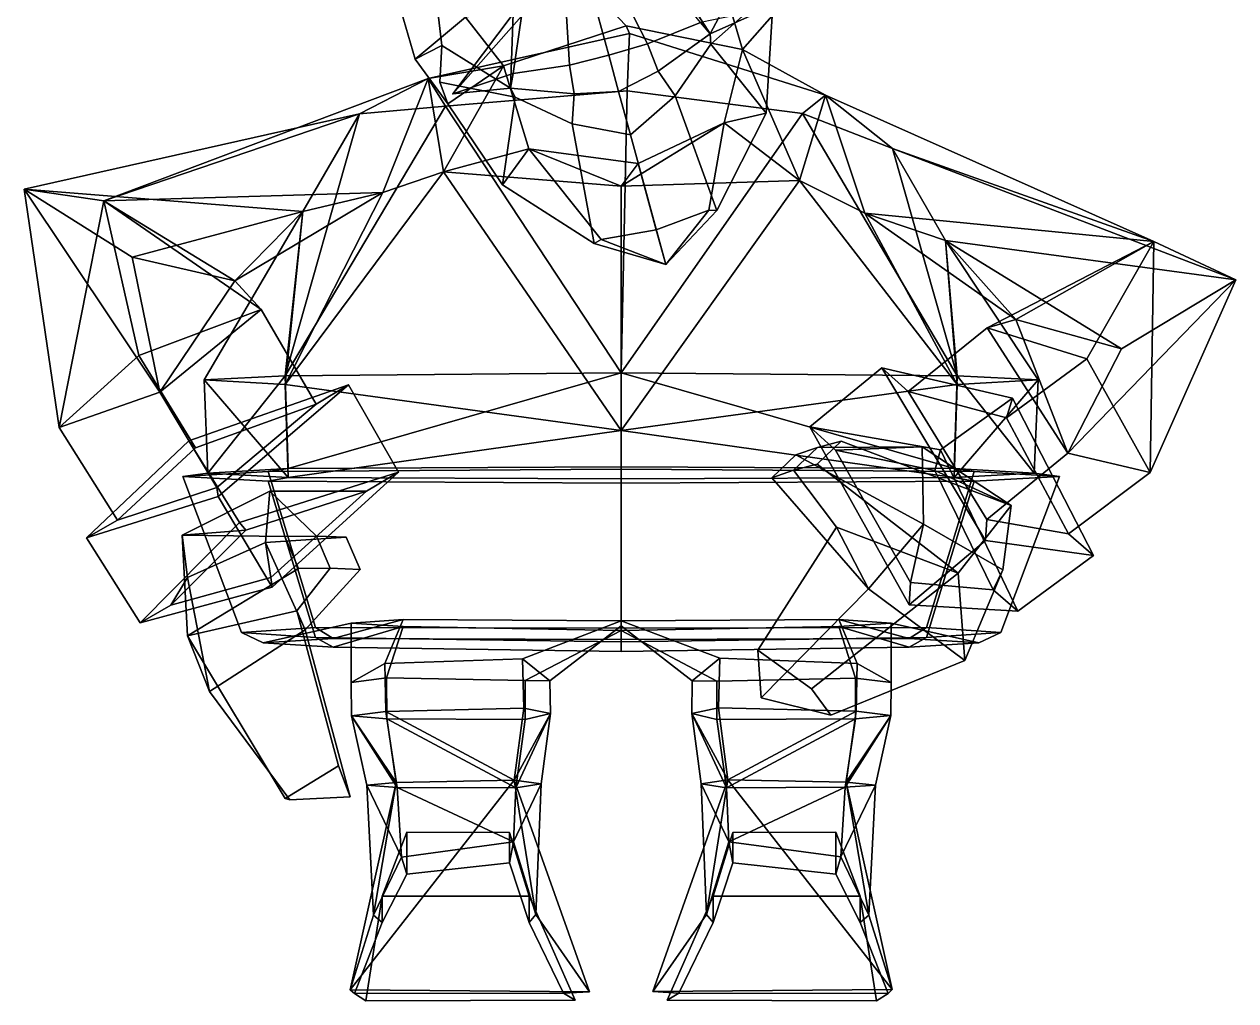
# Model space of a CAD drawing. Extents: x -194 to 195, y -153 to 321.
# Drawn here: x -193.6 to 195.5, y -153 to 160.7 of the extents above; entities that cross this region are included whole.
import ezdxf

# ---------------------------------------------------------------- set-up
doc = ezdxf.new("R2010")
doc.units = 0

msp = doc.modelspace()

# ---------------------------------------------------------------- linework, layer by layer
msp.add_point((-55.967815, 138.32309, 88.945946))
for points in [[(38.781731, 180.585327, 70.57756), (34.366459, 190.711853, 70.398857), (13.825285, 177.766602, 91.059219), (26.66935, 157.602814, 97.368568)], [(37.053749, 152.570618, 26.611164), (-0.302464, 160.147766, 4.366462), (-11.691592, 172.162323, -4.063846), (27.634327, 184.531586, 6.550446)], [(46.61166, 163.414001, 42.563702), (37.053749, 152.570618, 26.611164), (27.634327, 184.531586, 6.550446), (48.363419, 181.10376, 38.45459)], [(-68.014542, 149.484558, 38.45459), (-74.086922, 170.17038, 37.091904), (-57.35117, 180.081299, 3.6396), (-51.870014, 162.930725, 6.550448)], [(38.781731, 180.585327, 70.57756), (26.66935, 157.602814, 97.368568), (26.854784, 154.314667, 88.357384), (45.32645, 170.697266, 73.747841)], [(-2.200092, 171.668701, 105.176552), (6.598056, 154.393341, 116.121025), (23.599962, 161.283417, 107.453453), (11.91435, 175.775269, 105.059441)], [(44.400238, 165.592468, 88.945946), (26.66935, 157.602814, 97.368568), (13.825285, 177.766602, 91.059219)], [(-39.743732, 147.29422, 26.021046), (-51.870014, 162.930725, 6.550448), (-11.691592, 172.162323, -4.063846), (-0.302464, 160.147766, 4.366462)], [(6.598056, 154.393341, 116.121025), (-2.200092, 171.668701, 105.176552), (-10.543481, 167.936523, 107.925117), (-5.88511, 150.790894, 116.804733)], [(-59.487854, 153.886047, 70.57756), (-60.803986, 164.854614, 70.398857), (-74.086922, 170.17038, 37.091904), (-68.014542, 149.484558, 38.45459)], [(-18.474976, 147.581177, 116.121025), (-5.88511, 150.790894, 116.804733), (-10.543481, 167.936523, 107.925117), (-19.628357, 166.933533, 105.176552)], [(26.854784, 154.314667, 88.357384), (44.659401, 132.161316, 58.558132), (46.61166, 163.414001, 42.563702), (45.32645, 170.697266, 73.747841)], [(-59.487854, 153.886047, 70.57756), (-37.410843, 140.192627, 97.368568), (-36.536213, 164.083679, 91.059219), (-60.803986, 164.854614, 70.398857)], [(-33.880325, 163.33313, 105.059441), (-36.536213, 164.083679, 91.059219), (-55.967815, 138.32309, 88.945946)], [(-55.967815, 138.32309, 88.945946), (-36.536213, 164.083679, 91.059219), (-37.410843, 140.192627, 97.368568)], [(-19.628357, 166.933533, 105.176552), (-33.880325, 163.33313, 105.059441), (-36.625957, 144.92041, 107.453453), (-18.474976, 147.581177, 116.121025)], [(26.66935, 157.602814, 97.368568), (44.400238, 165.592468, 88.945946), (23.599962, 161.283417, 107.453453)], [(44.659401, 132.161316, 58.558132), (31.220467, 128.98291, 53.390259), (37.053749, 152.570618, 26.611164), (46.61166, 163.414001, 42.563702)], [(-57.551998, 135.113342, 42.563702), (-68.014542, 149.484558, 38.45459), (-51.870014, 162.930725, 6.550448), (-39.743732, 147.29422, 26.021046)], [(0.775942, 157.764679, 0.016752), (-63.903481, 143.310791, -0.056639), (-39.743732, 147.29422, 26.021046), (-0.302464, 160.147766, 4.366462)], [(-36.625957, 144.92041, 107.453453), (-33.880325, 163.33313, 105.059441), (-55.967815, 138.32309, 88.945946)], [(-0.302464, 160.147766, 4.366462), (37.053749, 152.570618, 26.611164), (63.66922, 137.891846, -0.388063), (0.775942, 157.764679, 0.016752)], [(6.598056, 154.393341, 116.121025), (10.002751, 145.682251, 106.215393), (26.66935, 157.602814, 97.368568), (23.599962, 161.283417, 107.453453)], [(0.775942, 157.764679, 0.016752), (-0.016153, 139.271912, -50.442944), (-58.338932, 134.391907, -42.120823), (-63.903481, 143.310791, -0.056639)], [(0.775942, 157.764679, 0.016752), (63.66922, 137.891846, -0.388063), (56.352325, 132.043488, -41.779495), (-0.016153, 139.271912, -50.442944)], [(15.473142, 137.685242, 108.263252), (26.854784, 154.314667, 88.357384), (26.66935, 157.602814, 97.368568), (10.002751, 145.682251, 106.215393)], [(-57.551998, 135.113342, 42.563702), (-60.129082, 142.045654, 73.747841), (-59.487854, 153.886047, 70.57756), (-68.014542, 149.484558, 38.45459)], [(-59.487854, 153.886047, 70.57756), (-60.129082, 142.045654, 73.747841), (-35.906864, 137.262695, 88.357384), (-37.410843, 140.192627, 97.368568)], [(-5.88511, 150.790894, 116.804733), (-2.722489, 139.150513, 111.686768), (10.002751, 145.682251, 106.215393), (6.598056, 154.393341, 116.121025)], [(28.768162, 100.899643, 90.310051), (44.659401, 132.161316, 58.558132), (26.854784, 154.314667, 88.357384), (15.473142, 137.685242, 108.263252)], [(55.413094, 110.538635, 55.646755), (37.053749, 152.570618, 26.611164), (31.220467, 128.98291, 53.390259)], [(63.66922, 137.891846, -0.388063), (37.053749, 152.570618, 26.611164), (55.413094, 110.538635, 55.646755)], [(-5.88511, 150.790894, 116.804733), (-18.474976, 147.581177, 116.121025), (-17.003454, 138.344788, 106.215401), (-2.722489, 139.150513, 111.686768)], [(-63.903481, 143.310791, -0.056639), (-58.926655, 113.320984, 55.586124), (-39.743732, 147.29422, 26.021046)], [(-58.926655, 113.320984, 55.586124), (-31.593084, 120.662354, 53.390259), (-39.743732, 147.29422, 26.021046)], [(-40.053253, 109.145416, 58.558132), (-57.551998, 135.113342, 42.563702), (-39.743732, 147.29422, 26.021046), (-31.593084, 120.662354, 53.390259)], [(-37.410843, 140.192627, 97.368568), (-36.625957, 144.92041, 107.453453), (-55.967815, 138.32309, 88.945946)], [(-18.474976, 147.581177, 116.121025), (-36.625957, 144.92041, 107.453453), (-37.410843, 140.192627, 97.368568), (-17.003454, 138.344788, 106.215401)], [(1.087167, 125.128662, 114.629463), (15.473142, 137.685242, 108.263252), (10.002751, 145.682251, 106.215393), (-2.722489, 139.150513, 111.686768)], [(-78.469681, 106.608185, 26.067293), (-63.903481, 143.310791, -0.056639), (-168.025497, 103.994141, 14.429974)], [(-85.948837, 131.961792, -32.927528), (-168.025497, 103.994141, 14.429974), (-63.903481, 143.310791, -0.056639)], [(-85.948837, 131.961792, -32.927528), (-63.903481, 143.310791, -0.056639), (-58.338932, 134.391907, -42.120823)], [(-78.469681, 106.608185, 26.067293), (-58.926655, 113.320984, 55.586124), (-63.903481, 143.310791, -0.056639)], [(-35.906864, 137.262695, 88.357384), (-60.129082, 142.045654, 73.747841), (-57.551998, 135.113342, 42.563702), (-40.053253, 109.145416, 58.558132)], [(-17.674997, 128.679077, 108.263252), (-17.003454, 138.344788, 106.215401), (-37.410843, 140.192627, 97.368568), (-35.906864, 137.262695, 88.357384)], [(-1.927172, 48.693878, -103.878754), (-58.338932, 134.391907, -42.120823), (-0.016153, 139.271912, -50.442944)], [(-10.527375, 90.223282, 90.310051), (-17.674997, 128.679077, 108.263252), (-35.906864, 137.262695, 88.357384), (-40.053253, 109.145416, 58.558132)], [(1.087167, 125.128662, 114.629463), (-2.722489, 139.150513, 111.686768), (-17.003454, 138.344788, 106.215401), (-17.674997, 128.679077, 108.263252)], [(-1.927172, 48.693878, -103.878754), (-0.016153, 139.271912, -50.442944), (56.352325, 132.043488, -41.779495)], [(12.402257, 83.482208, 93.551987), (28.768162, 100.899643, 90.310051), (15.473142, 137.685242, 108.263252), (1.087167, 125.128662, 114.629463)], [(76.391525, 100.006134, 29.85121), (63.66922, 137.891846, -0.388063), (55.413094, 110.538635, 55.646755)], [(85.259247, 120.828094, -34.329384), (56.352325, 132.043488, -41.779495), (63.66922, 137.891846, -0.388063)], [(76.391525, 100.006134, 29.85121), (169.182693, 90.86058, 28.953918), (63.66922, 137.891846, -0.388063)], [(85.259247, 120.828094, -34.329384), (63.66922, 137.891846, -0.388063), (169.182693, 90.86058, 28.953918)], [(-109.804375, 47.755951, -68.993019), (-58.338932, 134.391907, -42.120823), (-1.927172, 48.693878, -103.878754)], [(-109.804375, 47.755951, -68.993019), (-85.948837, 131.961792, -32.927528), (-58.338932, 134.391907, -42.120823)], [(-85.948837, 131.961792, -32.927528), (-193.602646, 107.735657, -20.554571), (-168.025497, 103.994141, 14.429974)], [(-104.148941, 100.557831, -13.057947), (-193.602646, 107.735657, -20.554571), (-85.948837, 131.961792, -32.927528)], [(-109.804375, 47.755951, -68.993019), (-104.148941, 100.557831, -13.057947), (-85.948837, 131.961792, -32.927528)], [(12.402257, 83.482208, 93.551987), (1.087167, 125.128662, 114.629463), (-17.674997, 128.679077, 108.263252), (-10.527375, 90.223282, 90.310051)], [(105.950035, 47.755951, -68.993019), (-1.927172, 48.693878, -103.878754), (56.352325, 132.043488, -41.779495)], [(3.589558, 115.918335, 48.460213), (-1.927171, 108.63974, 62.808678), (31.220467, 128.98291, 53.390259)], [(-1.927171, 108.63974, 62.808678), (55.413094, 110.538635, 55.646755), (31.220467, 128.98291, 53.390259)], [(26.252331, 100.933487, 74.403366), (9.367338, 94.652557, 70.107292), (3.589558, 115.918335, 48.460213), (31.220467, 128.98291, 53.390259)], [(28.768162, 100.899643, 90.310051), (26.252331, 100.933487, 74.403366), (31.220467, 128.98291, 53.390259), (44.659401, 132.161316, 58.558132)], [(105.950035, 47.755951, -68.993019), (56.352325, 132.043488, -41.779495), (85.259247, 120.828094, -34.329384)], [(-1.927171, 108.63974, 62.808678), (-31.593084, 120.662354, 53.390259), (-58.926655, 113.320984, 55.586124)], [(-10.527375, 90.223282, 90.310051), (-40.053253, 109.145416, 58.558132), (-31.593084, 120.662354, 53.390259), (-8.374562, 91.525574, 74.403366)], [(-8.374562, 91.525574, 74.403366), (-31.593084, 120.662354, 53.390259), (3.589558, 115.918335, 48.460213), (9.367338, 94.652557, 70.107292)], [(3.589558, 115.918335, 48.460213), (-31.593084, 120.662354, 53.390259), (-1.927171, 108.63974, 62.808678)], [(105.950035, 47.755951, -68.993019), (85.259247, 120.828094, -34.329384), (102.229607, 91.244965, -11.011186)], [(85.259247, 120.828094, -34.329384), (169.182693, 90.86058, 28.953918), (195.461792, 78.564926, -3.033074)], [(102.229607, 91.244965, -11.011186), (85.259247, 120.828094, -34.329384), (195.461792, 78.564926, -3.033074)], [(-1.927171, 30.165344, 118.979767), (-58.926655, 113.320984, 55.586124), (-109.804375, 44.956696, 87.559349)], [(-109.804375, 44.956696, 87.559349), (-58.926655, 113.320984, 55.586124), (-78.469681, 106.608185, 26.067293)], [(-1.927171, 30.165344, 118.979767), (-1.927171, 108.63974, 62.808678), (-58.926655, 113.320984, 55.586124)], [(-1.927171, 30.165344, 118.979767), (55.413094, 110.538635, 55.646755), (-1.927171, 108.63974, 62.808678)], [(-1.927171, 30.165344, 118.979767), (105.950035, 44.956711, 87.559349), (55.413094, 110.538635, 55.646755)], [(105.950035, 44.956711, 87.559349), (76.391525, 100.006134, 29.85121), (55.413094, 110.538635, 55.646755)], [(-158.902695, 85.824524, -38.831673), (-193.602646, 107.735657, -20.554571), (-104.148941, 100.557831, -13.057947)], [(-182.411896, 31.154999, 2.896738), (-168.025497, 103.994141, 14.429974), (-193.602646, 107.735657, -20.554571)], [(-150.052429, 42.484161, -26.92878), (-182.411896, 31.154999, 2.896738), (-193.602646, 107.735657, -20.554571)], [(-150.052429, 42.484161, -26.92878), (-193.602646, 107.735657, -20.554571), (-158.902695, 85.824524, -38.831673)], [(-78.469681, 106.608185, 26.067293), (-168.025497, 103.994141, 14.429974), (-125.985718, 78.253113, -4.570409)], [(-104.148941, 100.557831, -13.057947), (-78.469681, 106.608185, 26.067293), (-125.985718, 78.253113, -4.570409)], [(-109.804375, 44.956696, 87.559349), (-78.469681, 106.608185, 26.067293), (-104.148941, 100.557831, -13.057947)], [(-182.411896, 31.154999, 2.896738), (-156.793839, 54.268463, 30.04896), (-168.025497, 103.994141, 14.429974)], [(-117.490242, 69.050842, -2.508864), (-125.985718, 78.253113, -4.570409), (-168.025497, 103.994141, 14.429974)], [(-117.490242, 69.050842, -2.508864), (-168.025497, 103.994141, 14.429974), (-156.793839, 54.268463, 30.04896)], [(-158.902695, 85.824524, -38.831673), (-104.148941, 100.557831, -13.057947), (-125.985718, 78.253113, -4.570409)], [(-109.804375, 44.956696, 87.559349), (-104.148941, 100.557831, -13.057947), (-135.809021, 46.51265, 0.540683)], [(-135.809021, 46.51265, 0.540683), (-104.148941, 100.557831, -13.057947), (-109.804375, 47.755951, -68.993019)], [(12.402257, 83.482208, 93.551987), (9.367338, 94.652557, 70.107292), (26.252331, 100.933487, 74.403366)], [(12.402257, 83.482208, 93.551987), (26.252331, 100.933487, 74.403366), (28.768162, 100.899643, 90.310051)], [(105.950035, 44.956711, 87.559349), (102.229607, 91.244965, -11.011186), (76.391525, 100.006134, 29.85121)], [(102.229607, 91.244965, -11.011186), (124.789665, 65.866882, 16.80797), (76.391525, 100.006134, 29.85121)], [(76.391525, 100.006134, 29.85121), (124.789665, 65.866882, 16.80797), (169.182693, 90.86058, 28.953918)], [(12.402257, 83.482208, 93.551987), (-8.374562, 91.525574, 74.403366), (9.367338, 94.652557, 70.107292)], [(12.402257, 83.482208, 93.551987), (-10.527375, 90.223282, 90.310051), (-8.374562, 91.525574, 74.403366)], [(105.950035, 44.956711, 87.559349), (131.954681, 46.51265, 0.540684), (102.229607, 91.244965, -11.011186)], [(131.954681, 46.51265, 0.540684), (105.950035, 47.755951, -68.993019), (102.229607, 91.244965, -11.011186)], [(158.778793, 56.402191, -15.252992), (124.789665, 65.866882, 16.80797), (102.229607, 91.244965, -11.011186)], [(158.778793, 56.402191, -15.252992), (102.229607, 91.244965, -11.011186), (195.461792, 78.564926, -3.033074)], [(115.601524, 63.147293, 18.011885), (169.182693, 90.86058, 28.953918), (124.789665, 65.866882, 16.80797)], [(115.601524, 63.147293, 18.011885), (147.677795, 53.247131, 59.199291), (169.182693, 90.86058, 28.953918)], [(167.987976, 16.674255, 45.869572), (169.182693, 90.86058, 28.953918), (147.677795, 53.247131, 59.199291)], [(167.987976, 16.674255, 45.869572), (195.461792, 78.564926, -3.033074), (169.182693, 90.86058, 28.953918)], [(-150.052429, 42.484161, -26.92878), (-158.902695, 85.824524, -38.831673), (-125.985718, 78.253113, -4.570409)], [(-150.052429, 42.484161, -26.92878), (-125.985718, 78.253113, -4.570409), (-117.490242, 69.050842, -2.508864)], [(141.541672, 22.94487, 9.450923), (158.778793, 56.402191, -15.252992), (195.461792, 78.564926, -3.033074)], [(141.541672, 22.94487, 9.450923), (195.461792, 78.564926, -3.033074), (167.987976, 16.674255, 45.869572)], [(-156.793839, 54.268463, 30.04896), (-138.638504, 24.669846, 40.126286), (-99.871407, 38.630432, 5.787706), (-117.490242, 69.050842, -2.508864)], [(-117.490242, 69.050842, -2.508864), (-99.871407, 38.630432, 5.787706), (-131.713013, 11.840271, -21.003876), (-150.052429, 42.484161, -26.92878)], [(115.601524, 63.147293, 18.011885), (141.541672, 22.94487, 9.450923), (115.542358, 1.543045, 22.735703), (90.212212, 42.669037, 33.525772)], [(147.677795, 53.247131, 59.199291), (115.601524, 63.147293, 18.011885), (90.212212, 42.669037, 33.525772), (121.878098, 34.28952, 75.999046)], [(141.541672, 22.94487, 9.450923), (115.601524, 63.147293, 18.011885), (124.789665, 65.866882, 16.80797)], [(141.541672, 22.94487, 9.450923), (124.789665, 65.866882, 16.80797), (158.778793, 56.402191, -15.252992)], [(-163.674454, 1.387527, 11.10017), (-138.638504, 24.669846, 40.126286), (-156.793839, 54.268463, 30.04896), (-182.411896, 31.154999, 2.896738)], [(141.696045, -3.003281, 60.903473), (167.987976, 16.674255, 45.869572), (147.677795, 53.247131, 59.199291), (121.878098, 34.28952, 75.999046)], [(-134.622482, 16.497742, 1.573749), (-135.809021, 46.51265, 0.540683), (-109.804375, 47.755951, -68.993019)], [(-134.622482, 16.497742, 1.573749), (-109.804375, 47.755951, -68.993019), (-108.842026, 17.938446, -78.9991)], [(-108.842026, 17.938446, -78.9991), (-109.804375, 47.755951, -68.993019), (-1.927172, 48.693878, -103.878754)], [(-108.842026, 17.938446, -78.9991), (-1.927172, 48.693878, -103.878754), (-1.922106, 18.464081, -109.586929)], [(104.987679, 17.938446, -78.9991), (-1.922106, 18.464081, -109.586929), (-1.927172, 48.693878, -103.878754)], [(104.987679, 17.938446, -78.9991), (-1.927172, 48.693878, -103.878754), (105.950035, 47.755951, -68.993019)], [(115.10347, -5.136566, 13.30951), (90.571098, -25.81839, 25.060276), (58.653564, 31.414261, 43.581638), (81.791054, 50.34613, 29.316185)], [(81.791054, 50.34613, 29.316185), (58.653564, 31.414261, 43.581638), (100.658607, 23.93338, 102.785767), (123.720413, 40.549347, 87.244637)], [(115.10347, -5.136566, 13.30951), (81.791054, 50.34613, 29.316185), (90.212212, 42.669037, 33.525772), (115.542358, 1.543045, 22.735703)], [(81.791054, 50.34613, 29.316185), (123.720413, 40.549347, 87.244637), (121.878098, 34.28952, 75.999046), (90.212212, 42.669037, 33.525772)], [(130.768143, 16.497757, 1.57375), (104.987679, 17.938446, -78.9991), (105.950035, 47.755951, -68.993019)], [(130.768143, 16.497757, 1.57375), (105.950035, 47.755951, -68.993019), (131.954681, 46.51265, 0.540684)], [(-89.430222, 44.815948, 5.244263), (-140.731064, 26.919891, 52.759621), (-124.508797, 0.579178, 62.375694), (-73.452705, 16.806244, 12.822941)], [(-89.430222, 44.815948, 5.244263), (-99.871407, 38.630432, 5.787706), (-138.638504, 24.669846, 40.126286), (-140.731064, 26.919891, 52.759621)], [(-108.842026, 15.132889, 77.905914), (-135.809021, 46.51265, 0.540683), (-134.622482, 16.497742, 1.573749)], [(-108.842026, 15.132889, 77.905914), (-109.804375, 44.956696, 87.559349), (-135.809021, 46.51265, 0.540683)], [(-131.339767, 8.949539, -32.191692), (-131.713013, 11.840271, -21.003876), (-99.871407, 38.630432, 5.787706), (-89.430222, 44.815948, 5.244263)], [(-131.339767, 8.949539, -32.191692), (-89.430222, 44.815948, 5.244263), (-73.452705, 16.806244, 12.822941), (-114.024185, -20.134796, -27.508966)], [(-108.842026, 15.132889, 77.905914), (-1.927171, 30.165344, 118.979767), (-109.804375, 44.956696, 87.559349)], [(104.987679, 15.132889, 77.905914), (105.950035, 44.956711, 87.559349), (-1.927171, 30.165344, 118.979767)], [(104.987679, 15.132889, 77.905914), (131.954681, 46.51265, 0.540684), (105.950035, 44.956711, 87.559349)], [(104.987679, 15.132889, 77.905914), (130.768143, 16.497757, 1.57375), (131.954681, 46.51265, 0.540684)], [(-150.052429, 42.484161, -26.92878), (-131.713013, 11.840271, -21.003876), (-163.674454, 1.387527, 11.10017), (-182.411896, 31.154999, 2.896738)], [(125.519737, -27.904015, 79.139244), (149.74971, -9.941315, 65.45475), (123.720413, 40.549347, 87.244637), (100.658607, 23.93338, 102.785767)], [(149.74971, -9.941315, 65.45475), (141.696045, -3.003281, 60.903473), (121.878098, 34.28952, 75.999046), (123.720413, 40.549347, 87.244637)], [(90.571098, -25.81839, 25.060276), (91.056068, -18.613327, 35.247425), (66.931709, 23.891647, 47.751041), (58.653564, 31.414261, 43.581638)], [(58.653564, 31.414261, 43.581638), (66.931709, 23.891647, 47.751041), (98.787376, 17.322403, 91.034805), (100.658607, 23.93338, 102.785767)], [(-108.842026, 15.132889, 77.905914), (-1.927171, 14.636017, 108.501472), (-1.927171, 30.165344, 118.979767)], [(104.987679, 15.132889, 77.905914), (-1.927171, 30.165344, 118.979767), (-1.927171, 14.636017, 108.501472)], [(-156.318832, -31.564095, 19.722662), (-124.508797, 0.579178, 62.375694), (-140.731064, 26.919891, 52.759621), (-173.650253, -4.344681, 12.256716)], [(-173.650253, -4.344681, 12.256716), (-140.731064, 26.919891, 52.759621), (-138.638504, 24.669846, 40.126286), (-163.674454, 1.387527, 11.10017)], [(46.46954, 14.982788, 95.971222), (53.446964, 17.482346, 104.077293), (61.155842, 24.73764, 96.601723), (54.130981, 22.341553, 88.512024)], [(53.446964, 17.482346, 104.077293), (61.057262, 19.398376, 112.30542), (68.68927, 26.743912, 104.87188), (61.155842, 24.73764, 96.601723)], [(54.130981, 22.341553, 88.512024), (61.155842, 24.73764, 96.601723), (94.774117, 24.938187, 69.836487), (95.197906, 0.146805, 48.414654)], [(61.057262, 19.398376, 112.30542), (106.336227, -15.634674, 97.040176), (123.317032, 6.073837, 78.291336), (68.68927, 26.743912, 104.87188)], [(61.155842, 24.73764, 96.601723), (68.68927, 26.743912, 104.87188), (123.317032, 6.073837, 78.291336), (94.774117, 24.938187, 69.836487)], [(95.197906, 0.146805, 48.414654), (94.774117, 24.938187, 69.836487), (66.931709, 23.891647, 47.751041), (91.056068, -18.613327, 35.247425)], [(94.774117, 24.938187, 69.836487), (123.317032, 6.073837, 78.291336), (98.787376, 17.322403, 91.034805), (66.931709, 23.891647, 47.751041)], [(125.519737, -27.904015, 79.139244), (100.658607, 23.93338, 102.785767), (98.787376, 17.322403, 91.034805), (117.587906, -21.046432, 74.688622)], [(46.46954, 14.982788, 95.971222), (54.130981, 22.341553, 88.512024), (95.197906, 0.146805, 48.414654), (77.560036, -20.702545, 67.508469)], [(141.541672, 22.94487, 9.450923), (167.987976, 16.674255, 45.869572), (141.696045, -3.003281, 60.903473), (115.542358, 1.543045, 22.735703)], [(-115.290718, 17.05925, -90.831833), (-142.68335, 15.406616, 1.593703), (-134.622482, 16.497742, 1.573749), (-108.842026, 17.938446, -78.9991)], [(-123.833817, -34.749222, 2.510929), (-142.68335, 15.406616, 1.593703), (-115.290718, 17.05925, -90.831833), (-100.014145, -33.096596, -89.914604)], [(-142.68335, 15.406616, 1.593703), (-115.290718, 13.888962, 86.470825), (-108.842026, 15.132889, 77.905914), (-134.622482, 16.497742, 1.573749)], [(-73.452705, 16.806244, 12.822941), (-124.508797, 0.579178, 62.375694), (-122.389503, -1.820984, 49.145447), (-83.715981, 10.73671, 13.395112)], [(-115.290718, 17.05925, -90.831833), (-108.842026, 17.938446, -78.9991), (-1.922106, 18.464081, -109.586929), (-1.927094, 17.71611, -125.406319)], [(-100.014145, -33.096596, -89.914604), (-115.290718, 17.05925, -90.831833), (-1.927094, 17.71611, -125.406319), (-1.927172, -33.333084, -124.473)], [(-114.024185, -20.134796, -27.508966), (-73.452705, 16.806244, 12.822941), (-83.715981, 10.73671, 13.395112), (-114.440857, -17.020355, -15.423736)], [(96.159805, -33.096596, -89.914604), (-1.927172, -33.333084, -124.473), (-1.927094, 17.71611, -125.406319), (111.436371, 17.05925, -90.831833)], [(111.436371, 17.05925, -90.831833), (-1.927094, 17.71611, -125.406319), (-1.922106, 18.464081, -109.586929), (104.987679, 17.938446, -78.9991)], [(46.46954, 14.982788, 95.971222), (77.560036, -20.702545, 67.508469), (67.250114, -0.834167, 99.472916), (53.446964, 17.482346, 104.077293)], [(53.446964, 17.482346, 104.077293), (67.250114, -0.834167, 99.472916), (106.336227, -15.634674, 97.040176), (61.057262, 19.398376, 112.30542)], [(119.979477, -34.749222, 2.51093), (96.159805, -33.096596, -89.914604), (111.436371, 17.05925, -90.831833), (138.82901, 15.406616, 1.593704)], [(120.629608, -14.617813, 57.549259), (117.587906, -21.046432, 74.688622), (98.787376, 17.322403, 91.034805), (123.317032, 6.073837, 78.291336)], [(111.436371, 17.05925, -90.831833), (104.987679, 17.938446, -78.9991), (130.768143, 16.497757, 1.57375), (138.82901, 15.406616, 1.593704)], [(138.82901, 15.406616, 1.593704), (130.768143, 16.497757, 1.57375), (104.987679, 15.132889, 77.905914), (111.436371, 13.888962, 86.470825)], [(-131.339767, 8.949539, -32.191692), (-173.650253, -4.344681, 12.256716), (-163.674454, 1.387527, 11.10017), (-131.713013, 11.840271, -21.003876)], [(-115.290718, 13.888962, 86.470825), (-142.68335, 15.406616, 1.593703), (-123.833817, -34.749222, 2.510929), (-100.014145, -36.266876, 87.388054)], [(-1.927171, 13.311371, 121.044106), (-1.927171, 14.636017, 108.501472), (-108.842026, 15.132889, 77.905914), (-115.290718, 13.888962, 86.470825)], [(-1.927171, -37.739777, 121.977699), (-1.927171, 13.311371, 121.044106), (-115.290718, 13.888962, 86.470825), (-100.014145, -36.266876, 87.388054)], [(-1.927171, 13.311371, 121.044106), (111.436371, 13.888962, 86.470825), (104.987679, 15.132889, 77.905914), (-1.927171, 14.636017, 108.501472)], [(-1.927171, -37.739777, 121.977699), (96.159805, -36.266876, 87.388054), (111.436371, 13.888962, 86.470825), (-1.927171, 13.311371, 121.044106)], [(111.436371, 13.888962, 86.470825), (96.159805, -36.266876, 87.388054), (119.979477, -34.749222, 2.51093), (138.82901, 15.406616, 1.593704)], [(-131.339767, 8.949539, -32.191692), (-114.024185, -20.134796, -27.508966), (-156.318832, -31.564095, 19.722662), (-173.650253, -4.344681, 12.256716)], [(-114.68116, 10.715179, 33.448853), (-83.715981, 10.73671, 13.395112), (-122.389503, -1.820984, 49.145447), (-142.888733, -3.417175, 34.342529)], [(-99.765182, -3.76004, 79.203461), (-114.68116, 10.715179, 33.448853), (-142.888733, -3.417175, 34.342529), (-109.881088, -3.819366, 84.384026)], [(-116.174744, -5.818161, 9.103969), (-114.440857, -17.020355, -15.423736), (-83.715981, 10.73671, 13.395112), (-114.68116, 10.715179, 33.448853)], [(-90.182381, -4.062119, 73.854477), (-116.174744, -5.818161, 9.103969), (-114.68116, 10.715179, 33.448853), (-99.765182, -3.76004, 79.203461)], [(108.411522, -43.681274, 74.050049), (120.629608, -14.617813, 57.549259), (123.317032, 6.073837, 78.291336), (106.336227, -15.634674, 97.040176)], [(-156.318832, -31.564095, 19.722662), (-146.493347, -25.907486, 18.622173), (-122.389503, -1.820984, 49.145447), (-124.508797, 0.579178, 62.375694)], [(77.560036, -20.702545, 67.508469), (95.197906, 0.146805, 48.414654), (120.629608, -14.617813, 57.549259), (108.411522, -43.681274, 74.050049)], [(95.197906, 0.146805, 48.414654), (91.056068, -18.613327, 35.247425), (117.587906, -21.046432, 74.688622), (120.629608, -14.617813, 57.549259)], [(115.10347, -5.136566, 13.30951), (115.542358, 1.543045, 22.735703), (141.696045, -3.003281, 60.903473), (149.74971, -9.941315, 65.45475)], [(-141.200073, -16.991806, 11.763276), (-142.888733, -3.417175, 34.342529), (-122.389503, -1.820984, 49.145447), (-146.493347, -25.907486, 18.622173)], [(-134.054337, -53.646172, 17.897249), (-141.186172, -35.798531, 48.720341), (-142.888733, -3.417175, 34.342529), (-141.200073, -16.991806, 11.763276)], [(-105.484749, -14.178177, 90.773834), (-109.881088, -3.819366, 84.384026), (-142.888733, -3.417175, 34.342529), (-141.186172, -35.798531, 48.720341)], [(-95.314766, -14.059113, 85.689835), (-99.765182, -3.76004, 79.203461), (-109.881088, -3.819366, 84.384026), (-105.484749, -14.178177, 90.773834)], [(-85.768188, -14.445801, 80.271896), (-90.182381, -4.062119, 73.854477), (-99.765182, -3.76004, 79.203461), (-95.314766, -14.059113, 85.689835)], [(43.038792, -55.713425, 115.895432), (42.004047, -40.420593, 127.695572), (67.250114, -0.834167, 99.472916), (77.560036, -20.702545, 67.508469)], [(42.004047, -40.420593, 127.695572), (59.228146, -52.784332, 131.267685), (106.336227, -15.634674, 97.040176), (67.250114, -0.834167, 99.472916)], [(-116.174744, -5.818161, 9.103969), (-141.200073, -16.991806, 11.763276), (-146.493347, -25.907486, 18.622173), (-114.440857, -17.020355, -15.423736)], [(-103.357559, -33.872253, 31.656904), (-134.054337, -53.646172, 17.897249), (-141.200073, -16.991806, 11.763276), (-116.174744, -5.818161, 9.103969)], [(-85.768188, -14.445801, 80.271896), (-103.357559, -33.872253, 31.656904), (-116.174744, -5.818161, 9.103969), (-90.182381, -4.062119, 73.854477)], [(115.10347, -5.136566, 13.30951), (149.74971, -9.941315, 65.45475), (125.519737, -27.904015, 79.139244), (90.571098, -25.81839, 25.060276)], [(-95.314766, -14.059113, 85.689835), (-105.484749, -14.178177, 90.773834), (-141.186172, -35.798531, 48.720341), (-106.099976, -27.766769, 70.101341)], [(-85.768188, -14.445801, 80.271896), (-95.314766, -14.059113, 85.689835), (-106.099976, -27.766769, 70.101341), (-103.357559, -33.872253, 31.656904)], [(-114.024185, -20.134796, -27.508966), (-114.440857, -17.020355, -15.423736), (-146.493347, -25.907486, 18.622173), (-156.318832, -31.564095, 19.722662)], [(65.465324, -61.219826, 112.149765), (108.411522, -43.681274, 74.050049), (106.336227, -15.634674, 97.040176), (59.228146, -52.784332, 131.267685)], [(90.571098, -25.81839, 25.060276), (125.519737, -27.904015, 79.139244), (117.587906, -21.046432, 74.688622), (91.056068, -18.613327, 35.247425)], [(43.038792, -55.713425, 115.895432), (77.560036, -20.702545, 67.508469), (108.411522, -43.681274, 74.050049), (65.465324, -61.219826, 112.149765)], [(-92.686897, -77.504677, 88.734619), (-106.099976, -27.766769, 70.101341), (-141.186172, -35.798531, 48.720341), (-109.801712, -88.084198, 81.155144)], [(-116.824379, -38.059021, 2.571457), (-94.406586, -36.618332, -78.001396), (-71.870277, -30.561325, -60.893707), (-88.653992, -31.694038, 2.455057)], [(-88.984428, -87.503365, 72.594528), (-103.357559, -33.872253, 31.656904), (-106.099976, -27.766769, 70.101341), (-92.686897, -77.504677, 88.734619)], [(-94.406586, -36.618332, -78.001396), (-1.927172, -36.955048, -108.581703), (-1.927172, -30.918701, -87.188301), (-71.870277, -30.561325, -60.893707)], [(-88.653992, -31.694038, 2.455057), (-71.870277, -30.561325, -60.893707), (-77.780479, -44.707291, -40.586758), (-88.656235, -50.788475, 2.56917)], [(-71.870277, -30.561325, -60.893707), (-1.927172, -30.918701, -87.188301), (-33.583794, -43.124641, -63.376064), (-77.780479, -44.707291, -40.586758)], [(-1.927172, -30.918701, -87.188301), (-1.927172, -32.51503, 2.0891), (-24.769461, -50.282806, 2.165445), (-33.583794, -43.124641, -63.376064)], [(68.015938, -30.561325, -60.893707), (73.929291, -44.629066, -40.624607), (29.737434, -42.982399, -63.422619), (-1.927172, -30.918701, -87.188301)], [(90.552238, -36.618332, -78.001396), (68.015938, -30.561325, -60.893707), (-1.927172, -30.918701, -87.188301), (-1.927172, -36.955048, -108.581703)], [(20.908062, -50.29184, 2.107331), (-1.927172, -32.51503, 2.0891), (-1.927172, -30.918701, -87.188301), (29.737434, -42.982399, -63.422619)], [(84.799652, -31.694038, 2.455058), (84.794838, -50.813797, 2.524062), (73.929291, -44.629066, -40.624607), (68.015938, -30.561325, -60.893707)], [(112.970032, -38.059021, 2.571458), (84.799652, -31.694038, 2.455058), (68.015938, -30.561325, -60.893707), (90.552238, -36.618332, -78.001396)], [(-88.984428, -87.503365, 72.594528), (-108.279808, -88.521706, 59.405476), (-134.054337, -53.646172, 17.897249), (-103.357559, -33.872253, 31.656904)], [(-123.833817, -34.749222, 2.510929), (-100.014145, -33.096596, -89.914604), (-94.406586, -36.618332, -78.001396), (-116.824379, -38.059021, 2.571457)], [(-100.014145, -36.266876, 87.388054), (-123.833817, -34.749222, 2.510929), (-116.824379, -38.059021, 2.571457), (-94.406586, -39.423889, 78.903618)], [(-94.406586, -39.423889, 78.903618), (-116.824379, -38.059021, 2.571457), (-88.653992, -31.694038, 2.455057), (-71.870277, -32.778229, 63.08979)], [(-100.014145, -33.096596, -89.914604), (-1.927172, -33.333084, -124.473), (-1.927172, -36.955048, -108.581703), (-94.406586, -36.618332, -78.001396)], [(-1.927172, -40.854767, 109.516266), (-94.406586, -39.423889, 78.903618), (-71.870277, -32.778229, 63.08979), (-1.927172, -34.049866, 87.926689)], [(-71.870277, -32.778229, 63.08979), (-88.653992, -31.694038, 2.455057), (-88.656235, -50.788475, 2.56917), (-77.220078, -49.281937, 43.018311)], [(-1.927172, -34.049866, 87.926689), (-71.870277, -32.778229, 63.08979), (-77.220078, -49.281937, 43.018311), (-32.721638, -50.162552, 65.247124)], [(-1.927172, -32.51503, 2.0891), (-1.927172, -34.049866, 87.926689), (-32.721638, -50.162552, 65.247124), (-24.769461, -50.282806, 2.165445)], [(20.908062, -50.29184, 2.107331), (28.84766, -50.32151, 65.198715), (-1.927172, -34.049866, 87.926689), (-1.927172, -32.51503, 2.0891)], [(-1.927172, -34.049866, 87.926689), (28.84766, -50.32151, 65.198715), (73.350937, -49.39949, 42.979256), (68.015938, -32.778229, 63.08979)], [(-1.927172, -40.854767, 109.516266), (-1.927172, -34.049866, 87.926689), (68.015938, -32.778229, 63.08979), (90.552238, -39.423889, 78.903618)], [(96.159805, -33.096596, -89.914604), (90.552238, -36.618332, -78.001396), (-1.927172, -36.955048, -108.581703), (-1.927172, -33.333084, -124.473)], [(68.015938, -32.778229, 63.08979), (73.350937, -49.39949, 42.979256), (84.794838, -50.813797, 2.524062), (84.799652, -31.694038, 2.455058)], [(90.552238, -39.423889, 78.903618), (68.015938, -32.778229, 63.08979), (84.799652, -31.694038, 2.455058), (112.970032, -38.059021, 2.571458)], [(119.979477, -34.749222, 2.51093), (112.970032, -38.059021, 2.571458), (90.552238, -36.618332, -78.001396), (96.159805, -33.096596, -89.914604)], [(96.159805, -36.266876, 87.388054), (90.552238, -39.423889, 78.903618), (112.970032, -38.059021, 2.571458), (119.979477, -34.749222, 2.51093)], [(-108.279808, -88.521706, 59.405476), (-109.801712, -88.084198, 81.155144), (-141.186172, -35.798531, 48.720341), (-134.054337, -53.646172, 17.897249)], [(-1.927171, -37.739777, 121.977699), (-100.014145, -36.266876, 87.388054), (-94.406586, -39.423889, 78.903618), (-1.927172, -40.854767, 109.516266)], [(-1.927171, -37.739777, 121.977699), (-1.927172, -40.854767, 109.516266), (90.552238, -39.423889, 78.903618), (96.159805, -36.266876, 87.388054)], [(43.038792, -55.713425, 115.895432), (65.465324, -61.219826, 112.149765), (59.228146, -52.784332, 131.267685), (42.004047, -40.420593, 127.695572)], [(-88.482552, -61.444527, 0.551552), (-88.656235, -50.788475, 2.56917), (-77.780479, -44.707291, -40.586758), (-77.454552, -60.083084, -18.099323)], [(-77.454552, -60.083084, -18.099323), (-77.780479, -44.707291, -40.586758), (-33.583794, -43.124641, -63.376064), (-33.194515, -58.966629, -28.150902)], [(-24.59725, -60.770294, 0.013252), (-33.194515, -58.966629, -28.150902), (-33.583794, -43.124641, -63.376064), (-24.769461, -50.282806, 2.165445)], [(20.755999, -60.739281, -0.006101), (20.908062, -50.29184, 2.107331), (29.737434, -42.982399, -63.422619), (29.345118, -58.936775, -28.172729)], [(73.608223, -60.036736, -18.13315), (29.345118, -58.936775, -28.172729), (29.737434, -42.982399, -63.422619), (73.929291, -44.629066, -40.624607)], [(84.64167, -61.391724, 0.514812), (73.608223, -60.036736, -18.13315), (73.929291, -44.629066, -40.624607), (84.794838, -50.813797, 2.524062)], [(-77.133255, -62.491539, 17.847233), (-77.220078, -49.281937, 43.018311), (-88.656235, -50.788475, 2.56917), (-88.482552, -61.444527, 0.551552)], [(-32.700214, -62.671951, 27.151489), (-32.721638, -50.162552, 65.247124), (-77.220078, -49.281937, 43.018311), (-77.133255, -62.491539, 17.847233)], [(-32.700214, -62.671951, 27.151489), (-24.59725, -60.770294, 0.013252), (-24.769461, -50.282806, 2.165445), (-32.721638, -50.162552, 65.247124)], [(28.866865, -62.634239, 27.13006), (28.84766, -50.32151, 65.198715), (20.908062, -50.29184, 2.107331), (20.755999, -60.739281, -0.006101)], [(28.866865, -62.634239, 27.13006), (73.297363, -62.440086, 17.813663), (73.350937, -49.39949, 42.979256), (28.84766, -50.32151, 65.198715)], [(73.297363, -62.440086, 17.813663), (84.64167, -61.391724, 0.514812), (84.794838, -50.813797, 2.524062), (73.350937, -49.39949, 42.979256)], [(-74.166855, -82.848396, -1.729097), (-88.482552, -61.444527, 0.551552), (-77.454552, -60.083084, -18.099323)], [(-73.876877, -84.492737, 31.217672), (-77.133255, -62.491539, 17.847233), (-88.482552, -61.444527, 0.551552)], [(-73.876877, -84.492737, 31.217672), (-88.482552, -61.444527, 0.551552), (-83.613113, -83.772011, 15.360157)], [(-83.613113, -83.772011, 15.360157), (-88.482552, -61.444527, 0.551552), (-74.166855, -82.848396, -1.729097)], [(-36.228783, -82.109512, -10.921304), (-77.454552, -60.083084, -18.099323), (-33.194515, -58.966629, -28.150902)], [(-74.166855, -82.848396, -1.729097), (-77.454552, -60.083084, -18.099323), (-36.228783, -82.109512, -10.921304)], [(-36.228783, -82.109512, -10.921304), (-33.194515, -58.966629, -28.150902), (-24.59725, -60.770294, 0.013252)], [(-27.640629, -83.335945, 14.886171), (-36.228783, -82.109512, -10.921304), (-24.59725, -60.770294, 0.013252)], [(-35.782665, -84.639275, 39.766029), (-27.640629, -83.335945, 14.886171), (-24.59725, -60.770294, 0.013252)], [(-35.782665, -84.639275, 39.766029), (-24.59725, -60.770294, 0.013252), (-32.700214, -62.671951, 27.151489)], [(32.392075, -82.082733, -10.940751), (20.755999, -60.739281, -0.006101), (29.345118, -58.936775, -28.172729)], [(31.960323, -84.612823, 39.74683), (28.866865, -62.634239, 27.13006), (20.755999, -60.739281, -0.006101)], [(31.960323, -84.612823, 39.74683), (20.755999, -60.739281, -0.006101), (23.811213, -83.311974, 14.869128)], [(23.811213, -83.311974, 14.869128), (20.755999, -60.739281, -0.006101), (32.392075, -82.082733, -10.940751)], [(32.392075, -82.082733, -10.940751), (29.345118, -58.936775, -28.172729), (73.608223, -60.036736, -18.13315)], [(70.33284, -82.809624, -1.758861), (32.392075, -82.082733, -10.940751), (73.608223, -60.036736, -18.13315)], [(70.0522, -84.454185, 31.188068), (84.64167, -61.391724, 0.514812), (73.297363, -62.440086, 17.813663)], [(70.0522, -84.454185, 31.188068), (79.783958, -83.730309, 15.327861), (84.64167, -61.391724, 0.514812)], [(70.33284, -82.809624, -1.758861), (73.608223, -60.036736, -18.13315), (84.64167, -61.391724, 0.514812)], [(79.783958, -83.730309, 15.327861), (70.33284, -82.809624, -1.758861), (84.64167, -61.391724, 0.514812)], [(-35.782665, -84.639275, 39.766029), (-32.700214, -62.671951, 27.151489), (-77.133255, -62.491539, 17.847233)], [(-35.782665, -84.639275, 39.766029), (-77.133255, -62.491539, 17.847233), (-73.876877, -84.492737, 31.217672)], [(31.960323, -84.612823, 39.74683), (73.297363, -62.440086, 17.813663), (28.866865, -62.634239, 27.13006)], [(31.960323, -84.612823, 39.74683), (70.0522, -84.454185, 31.188068), (73.297363, -62.440086, 17.813663)], [(-88.984428, -87.503365, 72.594528), (-92.686897, -77.504677, 88.734619), (-109.801712, -88.084198, 81.155144), (-108.279808, -88.521706, 59.405476)], [(-88.912186, -149.472214, -33.004185), (-74.166855, -82.848396, -1.729097), (-36.228783, -82.109512, -10.921304)], [(-12.028728, -150.10437, -35.439911), (-88.912186, -149.472214, -33.004185), (-36.228783, -82.109512, -10.921304)], [(-88.912186, -149.472214, -33.004185), (-81.411575, -125.556137, -5.298913), (-74.166855, -82.848396, -1.729097)], [(-81.411575, -125.556137, -5.298913), (-83.613113, -83.772011, 15.360157), (-74.166855, -82.848396, -1.729097)], [(-72.496582, -106.84993, 12.54144), (-73.876877, -84.492737, 31.217672), (-83.613113, -83.772011, 15.360157)], [(-81.411575, -125.556137, -5.298913), (-72.496582, -106.84993, 12.54144), (-83.613113, -83.772011, 15.360157)], [(-36.523037, -101.972214, 22.297003), (-35.782665, -84.639275, 39.766029), (-73.876877, -84.492737, 31.217672)], [(-72.496582, -106.84993, 12.54144), (-36.523037, -101.972214, 22.297003), (-73.876877, -84.492737, 31.217672)], [(-29.26713, -125.345802, -5.654927), (-27.640629, -83.335945, 14.886171), (-36.523037, -101.972214, 22.297003)], [(-36.523037, -101.972214, 22.297003), (-27.640629, -83.335945, 14.886171), (-35.782665, -84.639275, 39.766029)], [(-12.028728, -150.10437, -35.439911), (-36.228783, -82.109512, -10.921304), (-29.26713, -125.345802, -5.654927)], [(-29.26713, -125.345802, -5.654927), (-36.228783, -82.109512, -10.921304), (-27.640629, -83.335945, 14.886171)], [(8.210526, -150.090546, -35.459), (25.44935, -125.331673, -5.674515), (32.392075, -82.082733, -10.940751)], [(8.210526, -150.090546, -35.459), (32.392075, -82.082733, -10.940751), (85.094376, -149.440567, -33.039974)], [(25.44935, -125.331673, -5.674515), (23.811213, -83.311974, 14.869128), (32.392075, -82.082733, -10.940751)], [(32.705616, -101.9599, 22.278912), (31.960323, -84.612823, 39.74683), (23.811213, -83.311974, 14.869128)], [(25.44935, -125.331673, -5.674515), (32.705616, -101.9599, 22.278912), (23.811213, -83.311974, 14.869128)], [(32.705616, -101.9599, 22.278912), (70.0522, -84.454185, 31.188068), (31.960323, -84.612823, 39.74683)], [(85.094376, -149.440567, -33.039974), (32.392075, -82.082733, -10.940751), (70.33284, -82.809624, -1.758861)], [(68.678246, -106.827919, 12.514832), (70.0522, -84.454185, 31.188068), (32.705616, -101.9599, 22.278912)], [(77.593941, -125.529755, -5.329916), (79.783958, -83.730309, 15.327861), (68.678246, -106.827919, 12.514832)], [(68.678246, -106.827919, 12.514832), (79.783958, -83.730309, 15.327861), (70.0522, -84.454185, 31.188068)], [(85.094376, -149.440567, -33.039974), (70.33284, -82.809624, -1.758861), (77.593941, -125.529755, -5.329916)], [(77.593941, -125.529755, -5.329916), (70.33284, -82.809624, -1.758861), (79.783958, -83.730309, 15.327861)], [(-31.473774, -119.444244, 102.617195), (-37.787899, -98.998032, 87.801697), (-70.777412, -98.812729, 87.801697), (-78.613716, -119.444244, 102.617195)], [(-78.613716, -119.444244, 102.617195), (-70.777412, -98.812729, 87.801697), (-70.777412, -112.334427, 35.947453), (-78.613716, -127.827744, 43.725594)], [(-37.787899, -98.998032, 87.801697), (-37.787899, -108.736435, 35.947453), (-70.777412, -112.334427, 35.947453), (-70.777412, -98.812729, 87.801697)], [(-31.473774, -119.444244, 102.617195), (-31.473774, -127.827744, 43.725594), (-37.787899, -108.736435, 35.947453), (-37.787899, -98.998032, 87.801697)], [(27.673773, -119.444244, 102.617195), (74.813721, -119.444244, 102.617195), (66.977409, -98.812729, 87.801697), (33.987896, -98.998032, 87.801697)], [(27.673773, -119.444244, 102.617195), (33.987896, -98.998032, 87.801697), (33.987896, -108.736435, 35.947453), (27.673773, -127.827744, 43.725594)], [(33.987896, -98.998032, 87.801697), (66.977409, -98.812729, 87.801697), (66.977409, -112.334427, 35.947453), (33.987896, -108.736435, 35.947453)], [(74.813721, -119.444244, 102.617195), (74.813721, -127.827744, 43.725594), (66.977409, -112.334427, 35.947453), (66.977409, -98.812729, 87.801697)], [(-36.523037, -101.972214, 22.297003), (-72.496582, -106.84993, 12.54144), (-70.777412, -112.334427, 35.947453), (-37.787899, -108.736435, 35.947453)], [(-29.26713, -125.345802, -5.654927), (-36.523037, -101.972214, 22.297003), (-37.787899, -108.736435, 35.947453), (-31.473774, -127.827744, 43.725594)], [(25.44935, -125.331673, -5.674515), (27.673773, -127.827744, 43.725594), (33.987896, -108.736435, 35.947453), (32.705616, -101.9599, 22.278912)], [(32.705616, -101.9599, 22.278912), (33.987896, -108.736435, 35.947453), (66.977409, -112.334427, 35.947453), (68.678246, -106.827919, 12.514832)], [(-81.411575, -125.556137, -5.298913), (-78.613716, -127.827744, 43.725594), (-70.777412, -112.334427, 35.947453), (-72.496582, -106.84993, 12.54144)], [(77.593941, -125.529755, -5.329916), (68.678246, -106.827919, 12.514832), (66.977409, -112.334427, 35.947453), (74.813721, -127.827744, 43.725594)], [(-83.890282, -153.02951, 102.617195), (-78.613716, -119.444244, 102.617195), (-78.613716, -127.827744, 43.725594), (-87.594154, -150.723206, 36.317848)], [(-16.70689, -152.844193, 102.617195), (-31.473774, -119.444244, 102.617195), (-78.613716, -119.444244, 102.617195), (-83.890282, -153.02951, 102.617195)], [(-16.70689, -152.844193, 102.617195), (-20.410763, -150.61731, 32.613968), (-31.473774, -127.827744, 43.725594), (-31.473774, -119.444244, 102.617195)], [(12.906889, -152.844193, 102.617195), (80.090286, -153.02951, 102.617195), (74.813721, -119.444244, 102.617195), (27.673773, -119.444244, 102.617195)], [(12.906889, -152.844193, 102.617195), (27.673773, -119.444244, 102.617195), (27.673773, -127.827744, 43.725594), (16.610764, -150.61731, 32.613968)], [(80.090286, -153.02951, 102.617195), (83.794151, -150.723206, 36.317848), (74.813721, -127.827744, 43.725594), (74.813721, -119.444244, 102.617195)], [(-88.912186, -149.472214, -33.004185), (-87.594154, -150.723206, 36.317848), (-78.613716, -127.827744, 43.725594), (-81.411575, -125.556137, -5.298913)], [(-12.028728, -150.10437, -35.439911), (-29.26713, -125.345802, -5.654927), (-31.473774, -127.827744, 43.725594), (-20.410763, -150.61731, 32.613968)], [(8.210526, -150.090546, -35.459), (16.610764, -150.61731, 32.613968), (27.673773, -127.827744, 43.725594), (25.44935, -125.331673, -5.674515)], [(85.094376, -149.440567, -33.039974), (77.593941, -125.529755, -5.329916), (74.813721, -127.827744, 43.725594), (83.794151, -150.723206, 36.317848)], [(-88.912186, -149.472214, -33.004185), (-12.028728, -150.10437, -35.439911), (-20.410763, -150.61731, 32.613968), (-87.594154, -150.723206, 36.317848)], [(-83.890282, -153.02951, 102.617195), (-87.594154, -150.723206, 36.317848), (-20.410763, -150.61731, 32.613968), (-16.70689, -152.844193, 102.617195)], [(85.094376, -149.440567, -33.039974), (83.794151, -150.723206, 36.317848), (16.610764, -150.61731, 32.613968), (8.210526, -150.090546, -35.459)], [(80.090286, -153.02951, 102.617195), (12.906889, -152.844193, 102.617195), (16.610764, -150.61731, 32.613968), (83.794151, -150.723206, 36.317848)]]:
    msp.add_3dface(points)

doc.saveas('drawing.dxf')
